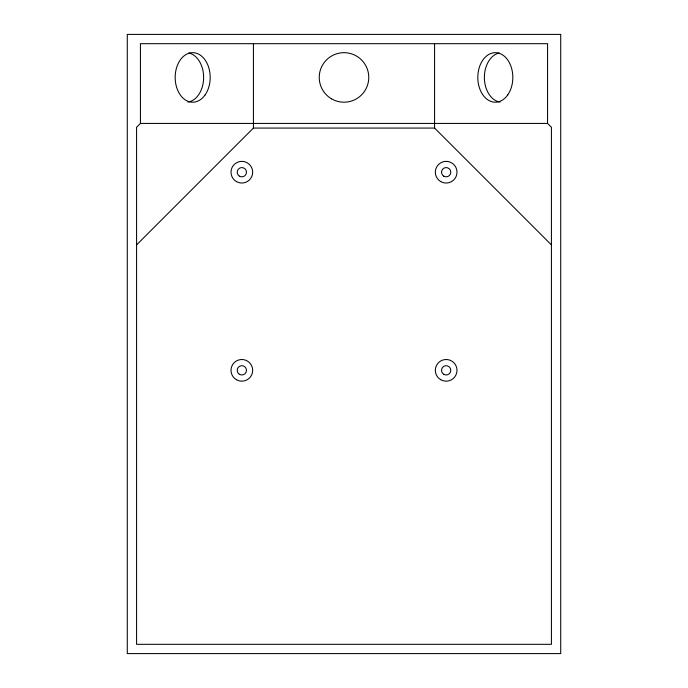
<?xml version="1.0" encoding="UTF-8"?>
<svg xmlns="http://www.w3.org/2000/svg" width="688" height="688" viewBox="0 0 688 688"><rect width="100%" height="100%" fill="white"/><g stroke="black" fill="none" stroke-linecap="round" stroke-linejoin="round"><path stroke-width="1.03" d="M140.429 123.427L136.577 127.271L136.577 644.312L551.423 644.312L551.423 127.271L547.571 123.427L140.429 123.427L140.429 43.688L547.571 43.688L547.571 123.427M136.577 244.919L253.425 128.071L434.575 128.071L551.423 244.919M434.575 43.688L434.575 128.071M253.425 43.688L253.425 128.071M500.056 102.073A24.768 17.51 -90 0 1 484.378 78.088A24.768 17.51 -90 0 1 499.144 52.976M188.856 52.976A24.768 17.51 -90 0 1 203.622 78.088A24.768 17.51 -90 0 1 187.944 102.073M560.711 34.4L127.289 34.4L127.289 653.6L560.711 653.6L560.711 34.4M205.067 94.953A24.768 17.51 -90 0 0 197.215 53.518A24.768 17.51 -90 0 0 175.767 83.85A24.768 17.51 -90 0 0 205.067 94.953M331.616 98.883A24.768 24.768 0 0 0 368.768 77.434A24.768 24.768 0 0 0 331.616 55.986A24.768 24.768 0 0 0 331.616 98.883M507.701 94.953A24.768 17.51 -90 0 0 499.849 53.518A24.768 17.51 -90 0 0 478.401 83.85A24.768 17.51 -90 0 0 507.701 94.953M236.423 181.58A10.836 10.836 0 0 0 252.677 172.198A10.836 10.836 0 0 0 236.423 162.815A10.836 10.836 0 0 0 236.423 181.58M440.741 181.58A10.836 10.836 0 0 0 456.995 172.198A10.836 10.836 0 0 0 440.741 162.815A10.836 10.836 0 0 0 440.741 181.58M440.741 379.716A10.836 10.836 0 0 0 456.995 370.333A10.836 10.836 0 0 0 440.741 360.951A10.836 10.836 0 0 0 440.741 379.716M236.423 379.716A10.836 10.836 0 0 0 252.677 370.333A10.836 10.836 0 0 0 236.423 360.951A10.836 10.836 0 0 0 236.423 379.716M443.837 374.358A4.644 4.644 0 0 0 450.803 370.333A4.644 4.644 0 0 0 443.837 366.308A4.644 4.644 0 0 0 443.837 374.358M443.837 176.223A4.644 4.644 0 0 0 450.803 172.198A4.644 4.644 0 0 0 443.837 168.182A4.644 4.644 0 0 0 443.837 176.223M239.519 176.223A4.644 4.644 0 0 0 246.485 172.198A4.644 4.644 0 0 0 239.519 168.182A4.644 4.644 0 0 0 239.519 176.223M239.519 374.358A4.644 4.644 0 0 0 246.485 370.333A4.644 4.644 0 0 0 239.519 366.308A4.644 4.644 0 0 0 239.519 374.358"/></g></svg>
